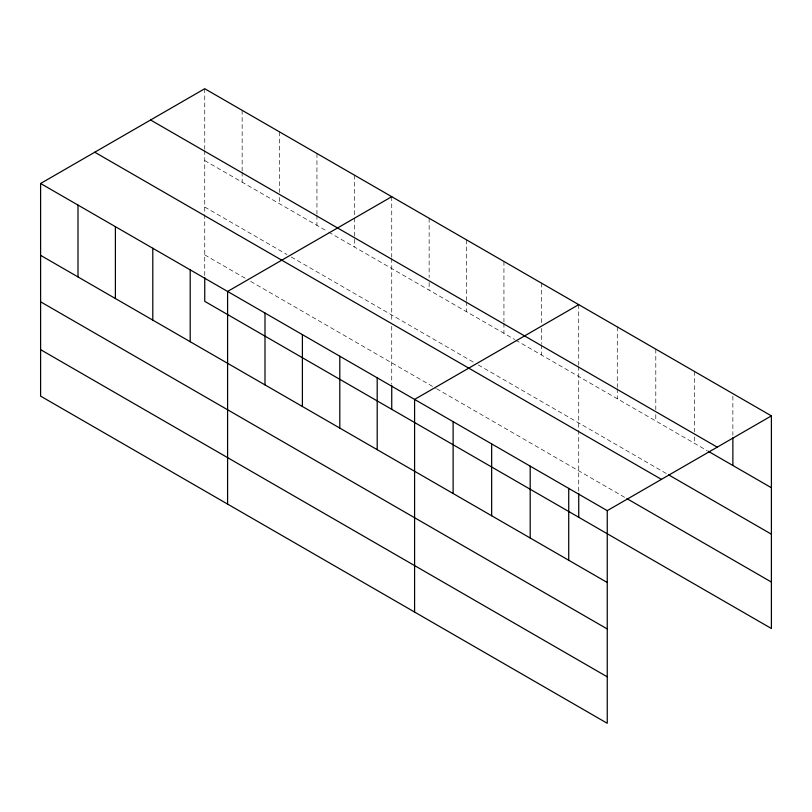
<?xml version="1.0" encoding="UTF-8"?>
<svg xmlns="http://www.w3.org/2000/svg" width="812" height="812" viewBox="0 0 812 812"><rect width="100%" height="100%" fill="white"/><g stroke="black" fill="none" stroke-linecap="round" stroke-linejoin="round"><path stroke-width="0.61" stroke-dasharray="4.06 3.04" d="M204.746 160.583L327.632 231.521M328.698 232.141L514.625 339.487M515.691 340.106L707.181 450.66M204.746 207.03L287.022 254.542M291.295 257.008L474.015 362.497M478.298 364.964L667.576 474.249M204.746 254.897L245.346 278.343M250.695 281.429L435.557 388.156M436.623 388.765L625.829 498.01M732.871 396.154L732.871 435.232M694.331 371.388L694.331 431.893M694.331 436.937L694.331 443.24M655.802 349.14L655.802 409.644M655.802 414.688L655.802 420.992M617.272 326.891L617.272 387.405M617.272 388.664L617.272 398.743M578.733 304.642L578.733 365.156M578.733 366.415L578.733 492.163M541.34 283.053L541.34 323.389M541.34 328.434L541.34 343.567M541.34 344.826L541.34 354.905M503.937 261.464L503.937 321.968M503.937 323.227L503.937 333.316M466.545 239.865L466.545 300.379M466.545 301.638L466.545 311.727M429.142 218.276L429.142 277.521M429.142 282.566L429.142 290.128M391.739 196.687L391.739 257.191M391.739 258.449L391.739 321.288M391.739 326.333L391.739 384.208M354.347 175.087L354.347 216.692M354.347 217.951L354.347 246.95M316.944 153.498L316.944 214.013M316.944 215.271L316.944 225.35M279.541 131.909L279.541 192.414M279.541 197.458L279.541 203.761M242.149 110.31L242.149 170.825M242.149 172.083L242.149 182.172M204.746 88.721L204.746 149.235M204.746 150.494L204.746 213.333M204.746 214.591L204.746 276.242"/><path stroke-width="1.22" d="M607.254 628.955L607.254 510.646L40.6 183.492L40.6 396.124L607.254 723.279L607.254 628.955L40.6 301.8M204.746 277.501L204.746 301.353L771.4 628.508L771.4 415.876L204.746 88.721L40.6 183.492M391.739 196.687L227.593 291.457L227.593 504.079M578.733 304.642L414.587 399.413L414.587 612.045M607.254 510.646L771.4 415.876M150.575 119.993L717.229 447.148M708.247 451.269L771.4 487.738M668.652 474.868L771.4 534.184M94.771 152.22L661.425 479.374M626.905 498.629L771.4 582.052M40.6 255.344L607.254 582.498M40.6 349.667L607.254 676.822M732.871 437.749L732.871 465.489M578.733 493.422L578.733 517.274M568.725 488.398L568.725 560.26M530.185 466.149L530.185 538.011M491.656 443.91L491.656 515.762M453.126 421.661L453.126 493.513M391.739 385.456L391.739 409.319M377.194 377.824L377.194 449.675M339.792 356.224L339.792 428.086M302.399 334.635L302.399 406.497M264.996 313.046L264.996 384.898M190.201 269.858L190.201 341.72M152.798 248.269L152.798 320.121M115.395 226.68L115.395 298.532M78.003 205.081L78.003 276.943"/></g></svg>
